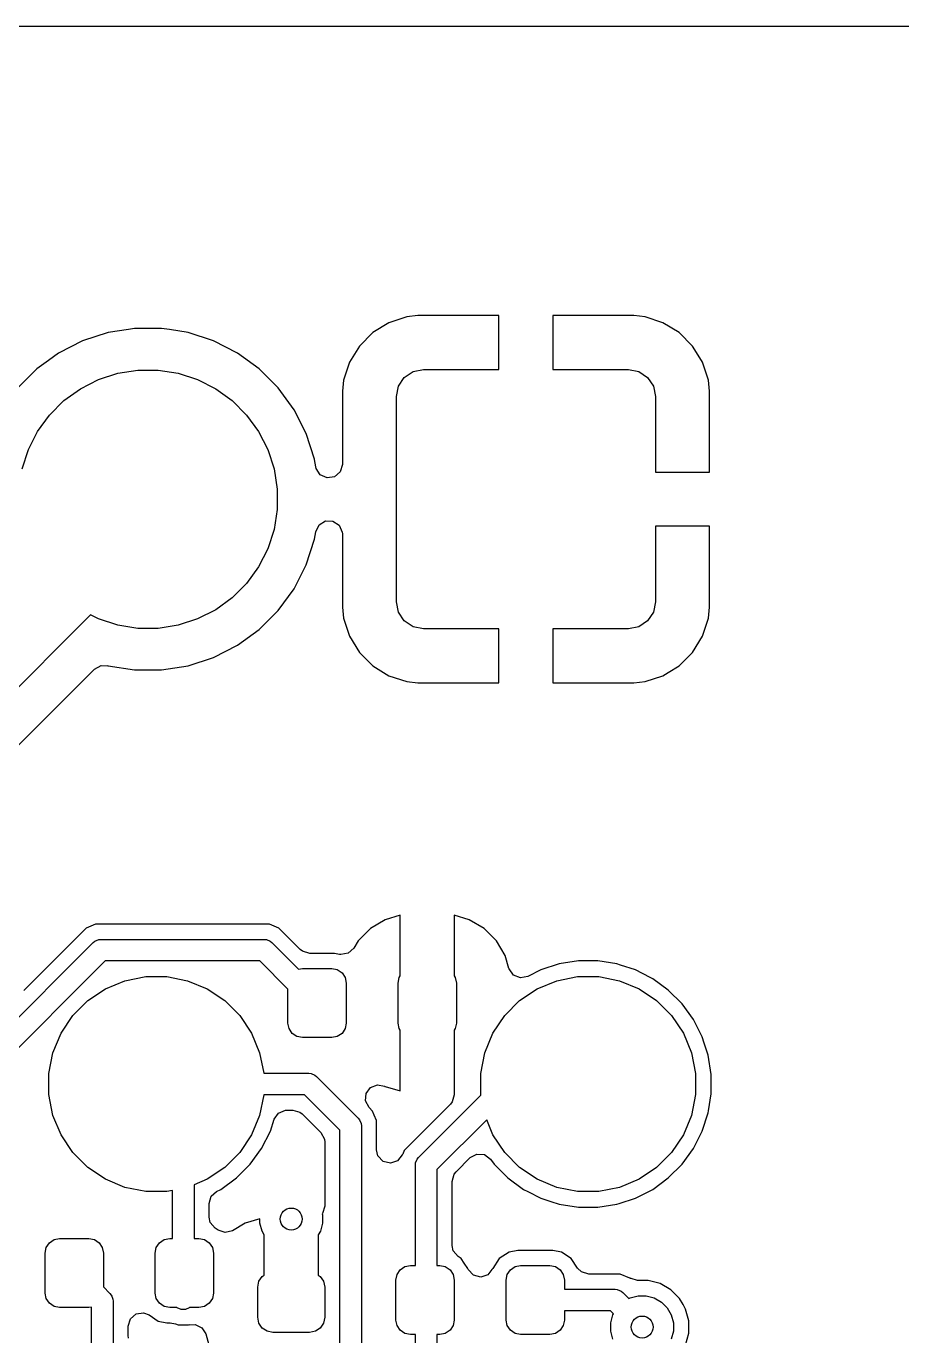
# Model space of a CAD drawing. Header units: inches. Extents: x 5.14 to 7.42, y -4.57 to -3.18.
# Drawn here: x 5.9482 to 6.2674, y -3.6603 to -3.1829 of the extents above; entities that cross this region are included whole.
import ezdxf

# ---------------------------------------------------------------- set-up
doc = ezdxf.new("R2010")
doc.units = ezdxf.units.IN
doc.header["$MEASUREMENT"] = 0
doc.layers.add('F.Cu', color=13, linetype='CONTINUOUS', true_color=0xc83434)

msp = doc.modelspace()

# ---------------------------------------------------------------- linework, layer by layer
at = {"layer": 'F.Cu', "linetype": 'CONTINUOUS'}
for p, q in [((5.69694, -3.18289), (6.31176, -3.18289)), ((6.08698, -3.28882), (6.08043, -3.29099)), ((6.09102, -3.28841), (6.08698, -3.28882)), ((6.08698, -3.28882), (6.08698, -3.28882)), ((6.12055, -3.28841), (6.09102, -3.28841)), ((6.12055, -3.30809), (6.12055, -3.28841)), ((6.16976, -3.28841), (6.14024, -3.28841)), ((6.14024, -3.28841), (6.14024, -3.30809)), ((6.17381, -3.28882), (6.16976, -3.28841)), ((6.18036, -3.29099), (6.17381, -3.28882)), ((6.17381, -3.28882), (6.17381, -3.28882)), ((5.98545, -3.29343), (5.97802, -3.2946)), ((5.9877, -3.29307), (5.98545, -3.29343)), ((5.9975, -3.29307), (5.9877, -3.29307)), ((6.00042, -3.29353), (5.9975, -3.29307)), ((6.00718, -3.2946), (6.00042, -3.29353)), ((6.08043, -3.29099), (6.07455, -3.29461)), ((6.08043, -3.29099), (6.08043, -3.29099)), ((6.18623, -3.29461), (6.18036, -3.29099)), ((6.18036, -3.29099), (6.18036, -3.29099)), ((5.9687, -3.29763), (5.95997, -3.30208)), ((5.97802, -3.2946), (5.9687, -3.29763)), ((6.0165, -3.29763), (6.00718, -3.2946)), ((6.00718, -3.2946), (6.00718, -3.2946)), ((6.00718, -3.2946), (6.00718, -3.2946)), ((6.02523, -3.30208), (6.0165, -3.29763)), ((6.07455, -3.29461), (6.06967, -3.29949)), ((6.19111, -3.29949), (6.18623, -3.29461)), ((5.95997, -3.30208), (5.95625, -3.30478)), ((6.03316, -3.30784), (6.02523, -3.30208)), ((6.06967, -3.29949), (6.06605, -3.30537)), ((6.19438, -3.30478), (6.19111, -3.29949)), ((5.95204, -3.30784), (5.94511, -3.31477)), ((5.95625, -3.30478), (5.95204, -3.30784)), ((5.95204, -3.30784), (5.95204, -3.30784)), ((5.95204, -3.30784), (5.95204, -3.30784)), ((5.98157, -3.3094), (5.98889, -3.30824)), ((5.98889, -3.30824), (5.99631, -3.30824)), ((5.99631, -3.30824), (6.00363, -3.3094)), ((6.04009, -3.31477), (6.03316, -3.30784)), ((6.06605, -3.30537), (6.06388, -3.31192)), ((6.06605, -3.30537), (6.06605, -3.30537)), ((6.08923, -3.30884), (6.09299, -3.30809)), ((6.09299, -3.30809), (6.12055, -3.30809)), ((6.14024, -3.30809), (6.1678, -3.30809)), ((6.1678, -3.30809), (6.17156, -3.30884)), ((6.19474, -3.30537), (6.19438, -3.30478)), ((6.19691, -3.31192), (6.19474, -3.30537)), ((6.19474, -3.30537), (6.19474, -3.30537)), ((5.96791, -3.31505), (5.97452, -3.31169)), ((5.97452, -3.31169), (5.98157, -3.3094)), ((6.00363, -3.3094), (6.01068, -3.31169)), ((6.01068, -3.31169), (6.01728, -3.31505)), ((6.06388, -3.31192), (6.06346, -3.31597)), ((6.06388, -3.31192), (6.06388, -3.31192)), ((6.0839, -3.31417), (6.08603, -3.31097)), ((6.08603, -3.31097), (6.08923, -3.30884)), ((6.17156, -3.30884), (6.17476, -3.31097)), ((6.17476, -3.31097), (6.17689, -3.31417)), ((6.19732, -3.31597), (6.19691, -3.31192)), ((6.19691, -3.31192), (6.19691, -3.31192)), ((5.96192, -3.31941), (5.96791, -3.31505)), ((6.01728, -3.31505), (6.02328, -3.31941)), ((6.04585, -3.3227), (6.04009, -3.31477)), ((6.06346, -3.31597), (6.06346, -3.34272)), ((6.08315, -3.31793), (6.0839, -3.31417)), ((6.08315, -3.39274), (6.08315, -3.31793)), ((6.17689, -3.31417), (6.17764, -3.31793)), ((6.17764, -3.31793), (6.17764, -3.34549)), ((6.19732, -3.34549), (6.19732, -3.31597)), ((6.19732, -3.31597), (6.19732, -3.31597)), ((5.95667, -3.32465), (5.96192, -3.31941)), ((6.02328, -3.31941), (6.02852, -3.32465)), ((6.0503, -3.33143), (6.04585, -3.3227)), ((5.95232, -3.33065), (5.95667, -3.32465)), ((6.02852, -3.32465), (6.03288, -3.33065)), ((5.94895, -3.33726), (5.95232, -3.33065)), ((6.03288, -3.33065), (6.03625, -3.33726)), ((6.05333, -3.34075), (6.0503, -3.33143)), ((5.94666, -3.34431), (5.94895, -3.33726)), ((6.03625, -3.33726), (6.03854, -3.34431)), ((6.05334, -3.34083), (6.05333, -3.34075)), ((6.05376, -3.34348), (6.05334, -3.34083)), ((6.03854, -3.34431), (6.0397, -3.35163)), ((6.0539, -3.34409), (6.05376, -3.34348)), ((6.05539, -3.34641), (6.0539, -3.34409)), ((6.05789, -3.34755), (6.05539, -3.34641)), ((6.06269, -3.34536), (6.06061, -3.34716)), ((6.06346, -3.34272), (6.06269, -3.34536)), ((6.17764, -3.34549), (6.19732, -3.34549)), ((6.0397, -3.35163), (6.0397, -3.35904)), ((6.06061, -3.34716), (6.05789, -3.34755)), ((6.0397, -3.35904), (6.03854, -3.36636)), ((6.05376, -3.36719), (6.05494, -3.3647)), ((6.05494, -3.3647), (6.05727, -3.36325)), ((6.05727, -3.36325), (6.06003, -3.36329)), ((6.06003, -3.36329), (6.06232, -3.36481)), ((6.06232, -3.36481), (6.06342, -3.36733)), ((6.19732, -3.36518), (6.17764, -3.36518)), ((6.17764, -3.36518), (6.17764, -3.39274)), ((6.19732, -3.3947), (6.19732, -3.36518)), ((6.03854, -3.36636), (6.03625, -3.37341)), ((6.0503, -3.37924), (6.05333, -3.36991)), ((6.05333, -3.36991), (6.05376, -3.36719)), ((6.06342, -3.36733), (6.06346, -3.36795)), ((6.06346, -3.36795), (6.06346, -3.3947)), ((6.03625, -3.37341), (6.03288, -3.38002)), ((6.03288, -3.38002), (6.02852, -3.38602)), ((6.04585, -3.38797), (6.0503, -3.37924)), ((6.02852, -3.38602), (6.02328, -3.39126)), ((6.04009, -3.3959), (6.04585, -3.38797)), ((6.02328, -3.39126), (6.01728, -3.39562)), ((6.0839, -3.3965), (6.08315, -3.39274)), ((6.17764, -3.39274), (6.17689, -3.3965)), ((5.97163, -3.39751), (5.92398, -3.44517)), ((5.97452, -3.39898), (5.97163, -3.39751)), ((5.98157, -3.40127), (5.97452, -3.39898)), ((6.01068, -3.39898), (6.00363, -3.40127)), ((6.01728, -3.39562), (6.01068, -3.39898)), ((6.03316, -3.40283), (6.04009, -3.3959)), ((6.06346, -3.3947), (6.06388, -3.39875)), ((6.06388, -3.39875), (6.06388, -3.39875)), ((6.06388, -3.39875), (6.06605, -3.4053)), ((6.08603, -3.3997), (6.0839, -3.3965)), ((6.17689, -3.3965), (6.17476, -3.3997)), ((6.19474, -3.4053), (6.19691, -3.39875)), ((6.19691, -3.39875), (6.19732, -3.3947)), ((6.19691, -3.39875), (6.19691, -3.39875)), ((6.19732, -3.3947), (6.19732, -3.3947)), ((5.98889, -3.40243), (5.98157, -3.40127)), ((5.99631, -3.40243), (5.98889, -3.40243)), ((6.00363, -3.40127), (5.99631, -3.40243)), ((6.02523, -3.40859), (6.03316, -3.40283)), ((6.08923, -3.40183), (6.08603, -3.3997)), ((6.09299, -3.40258), (6.08923, -3.40183)), ((6.12055, -3.40258), (6.09299, -3.40258)), ((6.12055, -3.42226), (6.12055, -3.40258)), ((6.1678, -3.40258), (6.14024, -3.40258)), ((6.14024, -3.40258), (6.14024, -3.42226)), ((6.17156, -3.40183), (6.1678, -3.40258)), ((6.17476, -3.3997), (6.17156, -3.40183)), ((6.0165, -3.41304), (6.02523, -3.40859)), ((6.06605, -3.4053), (6.06605, -3.4053)), ((6.06605, -3.4053), (6.06967, -3.41118)), ((6.19111, -3.41118), (6.19474, -3.4053)), ((6.19474, -3.4053), (6.19474, -3.4053)), ((6.00718, -3.41607), (6.0165, -3.41304)), ((6.06967, -3.41118), (6.07455, -3.41606)), ((6.18732, -3.41497), (6.19111, -3.41118)), ((5.94043, -3.44996), (5.97311, -3.41727)), ((5.97311, -3.41727), (5.97553, -3.41596)), ((5.97553, -3.41596), (5.97782, -3.41607)), ((5.97782, -3.41607), (5.97783, -3.41602)), ((5.97783, -3.41602), (5.97802, -3.41607)), ((5.97802, -3.41607), (5.97802, -3.41607)), ((5.97802, -3.41607), (5.9877, -3.4176)), ((5.9877, -3.4176), (5.9877, -3.4176)), ((5.9877, -3.4176), (5.9975, -3.4176)), ((5.9975, -3.4176), (6.00718, -3.41607)), ((5.9975, -3.4176), (5.9975, -3.4176)), ((6.07455, -3.41606), (6.08043, -3.41968)), ((6.18219, -3.41855), (6.18623, -3.41606)), ((6.18623, -3.41606), (6.18732, -3.41497)), ((6.08043, -3.41968), (6.08043, -3.41968)), ((6.08043, -3.41968), (6.08698, -3.42185)), ((6.08698, -3.42185), (6.08698, -3.42185)), ((6.08698, -3.42185), (6.09102, -3.42226)), ((6.09102, -3.42226), (6.09102, -3.42226)), ((6.09102, -3.42226), (6.12055, -3.42226)), ((6.14024, -3.42226), (6.16976, -3.42226)), ((6.16976, -3.42226), (6.17381, -3.42185)), ((6.16976, -3.42226), (6.16976, -3.42226)), ((6.17381, -3.42185), (6.18036, -3.41968)), ((6.17381, -3.42185), (6.17381, -3.42185)), ((6.18036, -3.41968), (6.18219, -3.41855)), ((6.18036, -3.41968), (6.18036, -3.41968)), ((6.07909, -3.50863), (6.07365, -3.51184)), ((6.08457, -3.50703), (6.07909, -3.50863)), ((6.07909, -3.50863), (6.07909, -3.50863)), ((6.08457, -3.52915), (6.08457, -3.50703)), ((6.08457, -3.50703), (6.08457, -3.50703)), ((6.10973, -3.50863), (6.10425, -3.50703)), ((6.10425, -3.50703), (6.10425, -3.50703)), ((6.10425, -3.50703), (6.10425, -3.52915)), ((6.11517, -3.51184), (6.10973, -3.50863)), ((6.10973, -3.50863), (6.10973, -3.50863)), ((5.97002, -3.51174), (5.94733, -3.53443)), ((5.97349, -3.5103), (5.97002, -3.51174)), ((5.97726, -3.5103), (5.97349, -3.5103)), ((5.97349, -3.5103), (5.97349, -3.5103)), ((6.03685, -3.5103), (5.97726, -3.5103)), ((6.04033, -3.51174), (6.03685, -3.5103)), ((6.03685, -3.5103), (6.03685, -3.5103)), ((6.04808, -3.51949), (6.04033, -3.51174)), ((6.07365, -3.51184), (6.06918, -3.51631)), ((6.07365, -3.51184), (6.07365, -3.51184)), ((6.11964, -3.51631), (6.11517, -3.51184)), ((6.11517, -3.51184), (6.11517, -3.51184)), ((5.92021, -3.56935), (5.97259, -3.51697)), ((5.97259, -3.51697), (5.97319, -3.51648)), ((5.97319, -3.51648), (5.97461, -3.51589)), ((5.97461, -3.51589), (5.97537, -3.51582)), ((5.97537, -3.51582), (6.03497, -3.51582)), ((6.03497, -3.51582), (6.03574, -3.51589)), ((6.03574, -3.51589), (6.03716, -3.51648)), ((6.03716, -3.51648), (6.03776, -3.51697)), ((6.03776, -3.51697), (6.04751, -3.52672)), ((6.06918, -3.51631), (6.06761, -3.51898)), ((6.06918, -3.51631), (6.06918, -3.51631)), ((6.12285, -3.52174), (6.11964, -3.51631)), ((6.11964, -3.51631), (6.11964, -3.51631)), ((6.04889, -3.52014), (6.04808, -3.51949)), ((6.05153, -3.52092), (6.04889, -3.52014)), ((6.06063, -3.52092), (6.05153, -3.52092)), ((6.06245, -3.52128), (6.06063, -3.52092)), ((6.06063, -3.52092), (6.06063, -3.52092)), ((6.06289, -3.52135), (6.06245, -3.52128)), ((6.0656, -3.52085), (6.06289, -3.52135)), ((6.06761, -3.51898), (6.0656, -3.52085)), ((6.1242, -3.52639), (6.12285, -3.52174)), ((5.977, -3.52369), (5.92314, -3.57756)), ((6.03334, -3.52369), (5.977, -3.52369)), ((6.04362, -3.53397), (6.03334, -3.52369)), ((6.04751, -3.52672), (6.04894, -3.52644)), ((6.04894, -3.52644), (6.05957, -3.52644)), ((6.05957, -3.52644), (6.0616, -3.52684)), ((6.0616, -3.52684), (6.06333, -3.52799)), ((6.06333, -3.52799), (6.06448, -3.52972)), ((6.12427, -3.5266), (6.1242, -3.52639)), ((6.12585, -3.52885), (6.12427, -3.5266)), ((6.13584, -3.52696), (6.1311, -3.52937)), ((6.14256, -3.52478), (6.13584, -3.52696)), ((6.14954, -3.52367), (6.14256, -3.52478)), ((6.1566, -3.52367), (6.14954, -3.52367)), ((6.14954, -3.52367), (6.14954, -3.52367)), ((6.16358, -3.52478), (6.1566, -3.52367)), ((6.1566, -3.52367), (6.1566, -3.52367)), ((6.16492, -3.52521), (6.16358, -3.52478)), ((6.1703, -3.52696), (6.16492, -3.52521)), ((6.17567, -3.5297), (6.1703, -3.52696)), ((5.97703, -3.53384), (5.98416, -3.53089)), ((5.98416, -3.53089), (5.99173, -3.52938)), ((5.99173, -3.52938), (5.99945, -3.52938)), ((5.99945, -3.52938), (6.00702, -3.53089)), ((6.00702, -3.53089), (6.01415, -3.53384)), ((6.06448, -3.52972), (6.06488, -3.53175)), ((6.06488, -3.53175), (6.06488, -3.54632)), ((6.08378, -3.53175), (6.08418, -3.52972)), ((6.08378, -3.54632), (6.08378, -3.53175)), ((6.08418, -3.52972), (6.08457, -3.52915)), ((6.10425, -3.52915), (6.10463, -3.52972)), ((6.10463, -3.52972), (6.10504, -3.53175)), ((6.10504, -3.53175), (6.10504, -3.54632)), ((6.1284, -3.52988), (6.12585, -3.52885)), ((6.1311, -3.52937), (6.1284, -3.52988)), ((6.13451, -3.53384), (6.14164, -3.53089)), ((6.14164, -3.53089), (6.14921, -3.52938)), ((6.14921, -3.52938), (6.15693, -3.52938)), ((6.15693, -3.52938), (6.1645, -3.53089)), ((6.1645, -3.53089), (6.17163, -3.53384)), ((6.1766, -3.53017), (6.17567, -3.5297)), ((6.18231, -3.53432), (6.1766, -3.53017)), ((5.97061, -3.53813), (5.97703, -3.53384)), ((6.01415, -3.53384), (6.02057, -3.53813)), ((6.04362, -3.54632), (6.04362, -3.53397)), ((6.12809, -3.53813), (6.13451, -3.53384)), ((6.17163, -3.53384), (6.17805, -3.53813)), ((6.18731, -3.53932), (6.18231, -3.53432)), ((5.96516, -3.54359), (5.97061, -3.53813)), ((6.02057, -3.53813), (6.02602, -3.54359)), ((6.12264, -3.54359), (6.12809, -3.53813)), ((6.17805, -3.53813), (6.1835, -3.54359)), ((6.19146, -3.54504), (6.18731, -3.53932)), ((5.96087, -3.55), (5.96516, -3.54359)), ((6.02602, -3.54359), (6.03031, -3.55)), ((6.04403, -3.54835), (6.04362, -3.54632)), ((6.06488, -3.54632), (6.06448, -3.54835)), ((6.08418, -3.54835), (6.08378, -3.54632)), ((6.10504, -3.54632), (6.10463, -3.54835)), ((6.11835, -3.55), (6.12264, -3.54359)), ((6.1835, -3.54359), (6.18779, -3.55)), ((6.19272, -3.54749), (6.19146, -3.54504)), ((5.95792, -3.55713), (5.96087, -3.55)), ((6.03031, -3.55), (6.03327, -3.55713)), ((6.04518, -3.55008), (6.04403, -3.54835)), ((6.0469, -3.55123), (6.04518, -3.55008)), ((6.04894, -3.55163), (6.0469, -3.55123)), ((6.05957, -3.55163), (6.04894, -3.55163)), ((6.0616, -3.55123), (6.05957, -3.55163)), ((6.06333, -3.55008), (6.0616, -3.55123)), ((6.06448, -3.54835), (6.06333, -3.55008)), ((6.08457, -3.54893), (6.08418, -3.54835)), ((6.08457, -3.57104), (6.08457, -3.54893)), ((6.10463, -3.54835), (6.10425, -3.54893)), ((6.10425, -3.54893), (6.10425, -3.57246)), ((6.1154, -3.55713), (6.11835, -3.55)), ((6.18779, -3.55), (6.19075, -3.55713)), ((6.19467, -3.55133), (6.19272, -3.54749)), ((6.19543, -3.55368), (6.19467, -3.55133)), ((6.19467, -3.55133), (6.19467, -3.55133)), ((6.19467, -3.55133), (6.19467, -3.55133)), ((6.19686, -3.55805), (6.19543, -3.55368)), ((5.95641, -3.5647), (5.95792, -3.55713)), ((6.03327, -3.55713), (6.03476, -3.56463)), ((6.11389, -3.5647), (6.1154, -3.55713)), ((6.19075, -3.55713), (6.19225, -3.5647)), ((6.19796, -3.56503), (6.19686, -3.55805)), ((5.95641, -3.57242), (5.95641, -3.5647)), ((6.03476, -3.56463), (6.05127, -3.56463)), ((6.05127, -3.56463), (6.05204, -3.5647)), ((6.05204, -3.5647), (6.05346, -3.56529)), ((6.05346, -3.56529), (6.05405, -3.56578)), ((6.05405, -3.56578), (6.06924, -3.58097)), ((6.11389, -3.57242), (6.11389, -3.5647)), ((6.19225, -3.5647), (6.19225, -3.57242)), ((6.19796, -3.5721), (6.19796, -3.56503)), ((6.0721, -3.57198), (6.07375, -3.56978)), ((6.07375, -3.56978), (6.07632, -3.56882)), ((6.07632, -3.56882), (6.07879, -3.56936)), ((6.07879, -3.56936), (6.07881, -3.56932)), ((6.07881, -3.56932), (6.07897, -3.56939)), ((6.07897, -3.56939), (6.07901, -3.5694)), ((6.07901, -3.5694), (6.07908, -3.56944)), ((6.07908, -3.56944), (6.07909, -3.56944)), ((6.07909, -3.56944), (6.08457, -3.57104)), ((5.95792, -3.57999), (5.95641, -3.57242)), ((6.03476, -3.5725), (6.03327, -3.57999)), ((6.04964, -3.5725), (6.03476, -3.5725)), ((6.06252, -3.58538), (6.04964, -3.5725)), ((6.0719, -3.57473), (6.0721, -3.57198)), ((6.07322, -3.57714), (6.0719, -3.57473)), ((6.10282, -3.57591), (6.086, -3.59273)), ((6.09123, -3.59531), (6.11393, -3.57261)), ((6.10348, -3.5751), (6.10282, -3.57591)), ((6.10425, -3.57246), (6.10348, -3.5751)), ((6.11393, -3.57261), (6.11389, -3.57242)), ((6.19225, -3.57242), (6.19075, -3.57999)), ((6.19697, -3.57835), (6.19796, -3.5721)), ((5.96087, -3.58712), (5.95792, -3.57999)), ((6.03327, -3.57999), (6.03031, -3.58712)), ((6.03862, -3.58139), (6.04017, -3.57912)), ((6.04017, -3.57912), (6.04271, -3.57805)), ((6.04271, -3.57805), (6.04326, -3.57802)), ((6.04326, -3.57802), (6.04533, -3.57802)), ((6.04533, -3.57802), (6.04797, -3.57879)), ((6.04797, -3.57879), (6.04878, -3.57945)), ((6.04878, -3.57945), (6.05557, -3.58624)), ((6.07447, -3.57839), (6.07322, -3.57714)), ((6.07509, -3.57989), (6.07447, -3.57839)), ((6.07591, -3.58187), (6.07509, -3.57989)), ((6.19075, -3.57999), (6.18779, -3.58712)), ((6.19467, -3.58579), (6.19686, -3.57907)), ((6.19686, -3.57907), (6.19697, -3.57835)), ((6.03719, -3.58579), (6.03862, -3.58139)), ((6.06252, -3.68533), (6.06252, -3.58538)), ((6.06924, -3.58097), (6.06973, -3.58156)), ((6.06973, -3.58156), (6.06973, -3.58156)), ((6.06973, -3.58156), (6.07032, -3.58298)), ((6.07032, -3.58298), (6.07039, -3.58375)), ((6.07039, -3.58375), (6.07039, -3.6838)), ((6.07591, -3.59254), (6.07591, -3.58187)), ((6.07591, -3.58187), (6.07591, -3.58187)), ((6.11607, -3.58161), (6.09795, -3.59972)), ((6.11835, -3.58712), (6.11607, -3.58161)), ((5.96516, -3.59354), (5.96087, -3.58712)), ((6.03031, -3.58712), (6.02602, -3.59354)), ((6.03398, -3.59209), (6.03719, -3.58579)), ((6.05557, -3.58624), (6.05689, -3.58865)), ((6.05689, -3.58865), (6.057, -3.58969)), ((6.057, -3.58969), (6.057, -3.61312)), ((6.12264, -3.59354), (6.11835, -3.58712)), ((6.18779, -3.58712), (6.1835, -3.59354)), ((6.19146, -3.59209), (6.19467, -3.58579)), ((5.97061, -3.599), (5.96516, -3.59354)), ((6.02602, -3.59354), (6.02057, -3.599)), ((6.02983, -3.59781), (6.03398, -3.59209)), ((6.07643, -3.59472), (6.07591, -3.59254)), ((6.0783, -3.59674), (6.07643, -3.59472)), ((6.08531, -3.59441), (6.08358, -3.59655)), ((6.08545, -3.59407), (6.08531, -3.59441)), ((6.086, -3.59273), (6.08545, -3.59407)), ((6.086, -3.59273), (6.086, -3.59273)), ((6.086, -3.59273), (6.086, -3.59273)), ((6.11009, -3.59539), (6.11251, -3.59407)), ((6.11251, -3.59407), (6.11525, -3.59426)), ((6.11525, -3.59426), (6.11745, -3.59591)), ((6.12809, -3.599), (6.12264, -3.59354)), ((6.1835, -3.59354), (6.17805, -3.599)), ((6.18731, -3.59781), (6.19146, -3.59209)), ((5.97703, -3.60328), (5.97061, -3.599)), ((6.02057, -3.599), (6.01415, -3.60328)), ((6.02483, -3.6028), (6.02983, -3.59781)), ((6.08097, -3.59742), (6.0783, -3.59674)), ((6.08358, -3.59655), (6.08097, -3.59742)), ((6.09008, -3.59809), (6.09015, -3.59732)), ((6.09008, -3.6347), (6.09008, -3.59809)), ((6.09015, -3.59732), (6.09074, -3.5959)), ((6.09074, -3.5959), (6.09123, -3.59531)), ((6.09795, -3.59972), (6.09795, -3.6347)), ((6.1049, -3.60058), (6.11009, -3.59539)), ((6.11745, -3.59591), (6.1175, -3.59597)), ((6.1175, -3.59597), (6.11883, -3.59781)), ((6.11883, -3.59781), (6.12383, -3.6028)), ((6.13451, -3.60328), (6.12809, -3.599)), ((6.17805, -3.599), (6.17163, -3.60328)), ((6.18231, -3.6028), (6.18731, -3.59781)), ((5.98416, -3.60624), (5.97703, -3.60328)), ((6.01415, -3.60328), (6.00937, -3.60526)), ((6.01912, -3.60696), (6.02483, -3.6028)), ((6.10347, -3.60403), (6.10425, -3.60139)), ((6.10347, -3.62741), (6.10347, -3.60403)), ((6.10425, -3.60139), (6.1049, -3.60058)), ((6.12383, -3.6028), (6.12954, -3.60696)), ((6.14164, -3.60624), (6.13451, -3.60328)), ((6.17163, -3.60328), (6.1645, -3.60624)), ((6.1766, -3.60696), (6.18231, -3.6028)), ((5.99173, -3.60774), (5.98416, -3.60624)), ((5.99945, -3.60774), (5.99173, -3.60774)), ((6.0015, -3.60734), (5.99945, -3.60774)), ((6.0015, -3.62486), (6.0015, -3.60734)), ((6.00937, -3.60526), (6.00937, -3.62486)), ((6.01489, -3.6121), (6.01566, -3.60946)), ((6.01566, -3.60946), (6.01756, -3.60775)), ((6.01756, -3.60775), (6.01912, -3.60696)), ((6.12954, -3.60696), (6.13105, -3.60772)), ((6.13105, -3.60772), (6.13584, -3.61016)), ((6.14921, -3.60774), (6.14164, -3.60624)), ((6.15693, -3.60774), (6.14921, -3.60774)), ((6.1645, -3.60624), (6.15693, -3.60774)), ((6.1703, -3.61016), (6.1766, -3.60696)), ((6.01489, -3.61704), (6.01489, -3.6121)), ((6.057, -3.61312), (6.05623, -3.61576)), ((6.13584, -3.61016), (6.13584, -3.61016)), ((6.13584, -3.61016), (6.13584, -3.61016)), ((6.13584, -3.61016), (6.13944, -3.61133)), ((6.13944, -3.61133), (6.14256, -3.61235)), ((6.14256, -3.61235), (6.14954, -3.61345)), ((6.14954, -3.61345), (6.14954, -3.61345)), ((6.14954, -3.61345), (6.1566, -3.61345)), ((6.1566, -3.61345), (6.16358, -3.61235)), ((6.16358, -3.61235), (6.16434, -3.6121)), ((6.16434, -3.6121), (6.1703, -3.61016)), ((6.0153, -3.61899), (6.01489, -3.61704)), ((6.01706, -3.6211), (6.0153, -3.61899)), ((6.0334, -3.61771), (6.02802, -3.61927)), ((6.0334, -3.61928), (6.0334, -3.61771)), ((6.05623, -3.61576), (6.0561, -3.6159)), ((6.0561, -3.6159), (6.0562, -3.61627)), ((6.0562, -3.61627), (6.0562, -3.61928)), ((6.0182, -3.62186), (6.01706, -3.6211)), ((6.02073, -3.62268), (6.0182, -3.62186)), ((6.0234, -3.62201), (6.02073, -3.62268)), ((6.02802, -3.61927), (6.0234, -3.62201)), ((6.02802, -3.61927), (6.02802, -3.61927)), ((6.03418, -3.62218), (6.0334, -3.61928)), ((6.03496, -3.62353), (6.03418, -3.62218)), ((6.03496, -3.63818), (6.03496, -3.62353)), ((6.05543, -3.62218), (6.05465, -3.62353)), ((6.05465, -3.62353), (6.05465, -3.63818)), ((6.0562, -3.61928), (6.05543, -3.62218)), ((5.95504, -3.63018), (5.95544, -3.62814)), ((5.95544, -3.62814), (5.9566, -3.62642)), ((5.9566, -3.62642), (5.95832, -3.62527)), ((5.95832, -3.62527), (5.96035, -3.62486)), ((5.96035, -3.62486), (5.97098, -3.62486)), ((5.97098, -3.62486), (5.97302, -3.62527)), ((5.97302, -3.62527), (5.97474, -3.62642)), ((5.97474, -3.62642), (5.97589, -3.62814)), ((5.97589, -3.62814), (5.9763, -3.63018)), ((5.9952, -3.63018), (5.9956, -3.62814)), ((5.9956, -3.62814), (5.99675, -3.62642)), ((5.99675, -3.62642), (5.99848, -3.62527)), ((5.99848, -3.62527), (6.00051, -3.62486)), ((6.00051, -3.62486), (6.0015, -3.62486)), ((6.00937, -3.62486), (6.01114, -3.62486)), ((6.01114, -3.62486), (6.01318, -3.62527)), ((6.01318, -3.62527), (6.0149, -3.62642)), ((6.0149, -3.62642), (6.01605, -3.62814)), ((6.01605, -3.62814), (6.01646, -3.63018)), ((6.10388, -3.62936), (6.10347, -3.62741)), ((5.95504, -3.64474), (5.95504, -3.63018)), ((5.9763, -3.63018), (5.9763, -3.64252)), ((5.9952, -3.64474), (5.9952, -3.63018)), ((6.01646, -3.63018), (6.01646, -3.64474)), ((6.10564, -3.63147), (6.10388, -3.62936)), ((6.10675, -3.63221), (6.10564, -3.63147)), ((6.10787, -3.63389), (6.10675, -3.63221)), ((6.10675, -3.63221), (6.10675, -3.63221)), ((6.10675, -3.63221), (6.10675, -3.63221)), ((6.12065, -3.63221), (6.11826, -3.63579)), ((6.12424, -3.62981), (6.12065, -3.63221)), ((6.12065, -3.63221), (6.12065, -3.63221)), ((6.1274, -3.62919), (6.12424, -3.62981)), ((6.12424, -3.62981), (6.12424, -3.62981)), ((6.14016, -3.62919), (6.1274, -3.62919)), ((6.1274, -3.62919), (6.1274, -3.62919)), ((6.14332, -3.62981), (6.14016, -3.62919)), ((6.14016, -3.62919), (6.14016, -3.62919)), ((6.14691, -3.63221), (6.14332, -3.62981)), ((6.14332, -3.62981), (6.14332, -3.62981)), ((6.14922, -3.63568), (6.14691, -3.63221)), ((6.14691, -3.63221), (6.14691, -3.63221)), ((6.14691, -3.63221), (6.14691, -3.63221)), ((6.08299, -3.64002), (6.0834, -3.63799)), ((6.0834, -3.63799), (6.08455, -3.63626)), ((6.08455, -3.63626), (6.08627, -3.63511)), ((6.08627, -3.63511), (6.08831, -3.6347)), ((6.08831, -3.6347), (6.09008, -3.6347)), ((6.09795, -3.6347), (6.09894, -3.6347)), ((6.09894, -3.6347), (6.10097, -3.63511)), ((6.10097, -3.63511), (6.1027, -3.63626)), ((6.1027, -3.63626), (6.10385, -3.63799)), ((6.10385, -3.63799), (6.10425, -3.64002)), ((6.10914, -3.63579), (6.10787, -3.63389)), ((6.10919, -3.63591), (6.10914, -3.63579)), ((6.10934, -3.63622), (6.10919, -3.63591)), ((6.11121, -3.63824), (6.10934, -3.63622)), ((6.11649, -3.63805), (6.11388, -3.63892)), ((6.11799, -3.63619), (6.11649, -3.63805)), ((6.11804, -3.63612), (6.11799, -3.63619)), ((6.11799, -3.63619), (6.11799, -3.63619)), ((6.11821, -3.63591), (6.11804, -3.63612)), ((6.11826, -3.63579), (6.11821, -3.63591)), ((6.12315, -3.64002), (6.12355, -3.63799)), ((6.12355, -3.63799), (6.12471, -3.63626)), ((6.12471, -3.63626), (6.12643, -3.63511)), ((6.12643, -3.63511), (6.12846, -3.6347)), ((6.12846, -3.6347), (6.13909, -3.6347)), ((6.13909, -3.6347), (6.14113, -3.63511)), ((6.14113, -3.63511), (6.14285, -3.63626)), ((6.14285, -3.63626), (6.14401, -3.63799)), ((6.14401, -3.63799), (6.14441, -3.64002)), ((6.15064, -3.63707), (6.14922, -3.63568)), ((6.15328, -3.63785), (6.15064, -3.63707)), ((6.16479, -3.63785), (6.15328, -3.63785)), ((6.16827, -3.63929), (6.16479, -3.63785)), ((6.16479, -3.63785), (6.16479, -3.63785)), ((5.9763, -3.64252), (5.97869, -3.64491)), ((6.0326, -3.64258), (6.03302, -3.64047)), ((6.0326, -3.6536), (6.0326, -3.64258)), ((6.03302, -3.64047), (6.03421, -3.63868)), ((6.03421, -3.63868), (6.03496, -3.63818)), ((6.05465, -3.63818), (6.05539, -3.63868)), ((6.05539, -3.63868), (6.05659, -3.64047)), ((6.05659, -3.64047), (6.05701, -3.64258)), ((6.05701, -3.64258), (6.05701, -3.6536)), ((6.08299, -3.65459), (6.08299, -3.64002)), ((6.10425, -3.64002), (6.10425, -3.65459)), ((6.11388, -3.63892), (6.11121, -3.63824)), ((6.12315, -3.65459), (6.12315, -3.64002)), ((6.14441, -3.64002), (6.14441, -3.64337)), ((6.1683, -3.6393), (6.16827, -3.63929)), ((6.16837, -3.63935), (6.1683, -3.6393)), ((6.16857, -3.63941), (6.16837, -3.63935)), ((6.16871, -3.63947), (6.16857, -3.63941)), ((6.16872, -3.63945), (6.16871, -3.63947)), ((6.17101, -3.64013), (6.16872, -3.63945)), ((6.175, -3.64013), (6.17101, -3.64013)), ((6.17788, -3.6409), (6.175, -3.64013)), ((6.17933, -3.64129), (6.17788, -3.6409)), ((6.18321, -3.64353), (6.17933, -3.64129)), ((6.17933, -3.64129), (6.17933, -3.64129)), ((5.95544, -3.64678), (5.95504, -3.64474)), ((5.9566, -3.6485), (5.95544, -3.64678)), ((5.97869, -3.64491), (5.97918, -3.64551)), ((5.97918, -3.64551), (5.97936, -3.64594)), ((5.97936, -3.64594), (5.97977, -3.64693)), ((5.97977, -3.64693), (5.97984, -3.6477)), ((5.9956, -3.64678), (5.9952, -3.64474)), ((5.99675, -3.6485), (5.9956, -3.64678)), ((6.01605, -3.64678), (6.0149, -3.6485)), ((6.01646, -3.64474), (6.01605, -3.64678)), ((6.14441, -3.64337), (6.16291, -3.64337)), ((6.16291, -3.64337), (6.16368, -3.64344)), ((6.16368, -3.64344), (6.1651, -3.64403)), ((6.1651, -3.64403), (6.1657, -3.64452)), ((6.1657, -3.64452), (6.16794, -3.64676)), ((6.16794, -3.64676), (6.16836, -3.64652)), ((6.16836, -3.64652), (6.17126, -3.64574)), ((6.17126, -3.64574), (6.17426, -3.64574)), ((6.17426, -3.64574), (6.17716, -3.64652)), ((6.17716, -3.64652), (6.17976, -3.64802)), ((6.18638, -3.6467), (6.18321, -3.64353)), ((6.18321, -3.64353), (6.18321, -3.64353)), ((6.18769, -3.64897), (6.18638, -3.6467)), ((6.18638, -3.6467), (6.18638, -3.6467)), ((5.95832, -3.64965), (5.9566, -3.6485)), ((5.96035, -3.65006), (5.95832, -3.64965)), ((5.97098, -3.65006), (5.96035, -3.65006)), ((5.97197, -3.64986), (5.97098, -3.65006)), ((5.97197, -3.66608), (5.97197, -3.64986)), ((5.97984, -3.6477), (5.97984, -3.66608)), ((5.98614, -3.65415), (5.98822, -3.65234)), ((5.98822, -3.65234), (5.99094, -3.65195)), ((5.99094, -3.65195), (5.99296, -3.65273)), ((5.99848, -3.64965), (5.99675, -3.6485)), ((6.00051, -3.65006), (5.99848, -3.64965)), ((6.00312, -3.65006), (6.00051, -3.65006)), ((6.00325, -3.65018), (6.00312, -3.65006)), ((6.00467, -3.65077), (6.00325, -3.65018)), ((6.0062, -3.65077), (6.00467, -3.65077)), ((6.00762, -3.65018), (6.0062, -3.65077)), ((6.00774, -3.65006), (6.00762, -3.65018)), ((6.01114, -3.65006), (6.00774, -3.65006)), ((6.01318, -3.64965), (6.01114, -3.65006)), ((6.0149, -3.6485), (6.01318, -3.64965)), ((6.16128, -3.65124), (6.14441, -3.65124)), ((6.14441, -3.65124), (6.14441, -3.65459)), ((6.16237, -3.65233), (6.16128, -3.65124)), ((6.16213, -3.65274), (6.16237, -3.65233)), ((6.17976, -3.64802), (6.18188, -3.65014)), ((6.18188, -3.65014), (6.18338, -3.65274)), ((6.18862, -3.65058), (6.18769, -3.64897)), ((6.18978, -3.6549), (6.18862, -3.65058)), ((5.98536, -3.65679), (5.98614, -3.65415)), ((5.98536, -3.6602), (5.98536, -3.65679)), ((5.99296, -3.65273), (5.99628, -3.65495)), ((5.99628, -3.65495), (5.99628, -3.65495)), ((5.99628, -3.65495), (5.99628, -3.65495)), ((5.99628, -3.65495), (5.99944, -3.65558)), ((5.99944, -3.65558), (5.99944, -3.65558)), ((5.99944, -3.65558), (5.99944, -3.65558)), ((5.99944, -3.65558), (6.00068, -3.65558)), ((6.00068, -3.65558), (6.00255, -3.65595)), ((6.00255, -3.65595), (6.00355, -3.65637)), ((6.00355, -3.65637), (6.00355, -3.65637)), ((6.00355, -3.65637), (6.00731, -3.65637)), ((6.00731, -3.65637), (6.00779, -3.65627)), ((6.00731, -3.65637), (6.00731, -3.65637)), ((6.00731, -3.65637), (6.00731, -3.65637)), ((6.00779, -3.65627), (6.00781, -3.65639)), ((6.00781, -3.65639), (6.0098, -3.65618)), ((6.0098, -3.65618), (6.01226, -3.65741)), ((6.03302, -3.65571), (6.0326, -3.6536)), ((6.03421, -3.6575), (6.03302, -3.65571)), ((6.05659, -3.65571), (6.05539, -3.6575)), ((6.05701, -3.6536), (6.05659, -3.65571)), ((6.0834, -3.65662), (6.08299, -3.65459)), ((6.08455, -3.65834), (6.0834, -3.65662)), ((6.10385, -3.65662), (6.1027, -3.65834)), ((6.10425, -3.65459), (6.10385, -3.65662)), ((6.12355, -3.65662), (6.12315, -3.65459)), ((6.12471, -3.65834), (6.12355, -3.65662)), ((6.14401, -3.65662), (6.14285, -3.65834)), ((6.14441, -3.65459), (6.14401, -3.65662)), ((6.16135, -3.65564), (6.16213, -3.65274)), ((6.16135, -3.65865), (6.16135, -3.65564)), ((6.18338, -3.65274), (6.18416, -3.65564)), ((6.18416, -3.65564), (6.18416, -3.65865)), ((6.18978, -3.65939), (6.18978, -3.6549)), ((5.98547, -3.66123), (5.98536, -3.6602)), ((6.01226, -3.65741), (6.01362, -3.65962)), ((6.01362, -3.65962), (6.0148, -3.66369)), ((6.036, -3.65869), (6.03421, -3.6575)), ((6.03811, -3.65911), (6.036, -3.65869)), ((6.0515, -3.65911), (6.03811, -3.65911)), ((6.05361, -3.65869), (6.0515, -3.65911)), ((6.05539, -3.6575), (6.05361, -3.65869)), ((6.08627, -3.6595), (6.08455, -3.65834)), ((6.08831, -3.6599), (6.08627, -3.6595)), ((6.09008, -3.6599), (6.08831, -3.6599)), ((6.09008, -3.6765), (6.09008, -3.6599)), ((6.09894, -3.6599), (6.09795, -3.6599)), ((6.09795, -3.6599), (6.09795, -3.67813)), ((6.10097, -3.6595), (6.09894, -3.6599)), ((6.1027, -3.65834), (6.10097, -3.6595)), ((6.12643, -3.6595), (6.12471, -3.65834)), ((6.12846, -3.6599), (6.12643, -3.6595)), ((6.13909, -3.6599), (6.12846, -3.6599)), ((6.14113, -3.6595), (6.13909, -3.6599)), ((6.14285, -3.65834), (6.14113, -3.6595)), ((6.16213, -3.66155), (6.16135, -3.65865)), ((6.18416, -3.65865), (6.18338, -3.66155)), ((6.18862, -3.66371), (6.18978, -3.65939))]:
    msp.add_line(p, q, dxfattribs=at)
at = {"layer": 'F.Cu'}
for centre in [(6.0448, -3.61778), (6.17276, -3.65715)]:
    msp.add_circle(centre, 0.004, dxfattribs=at)

doc.saveas('drawing.dxf')
